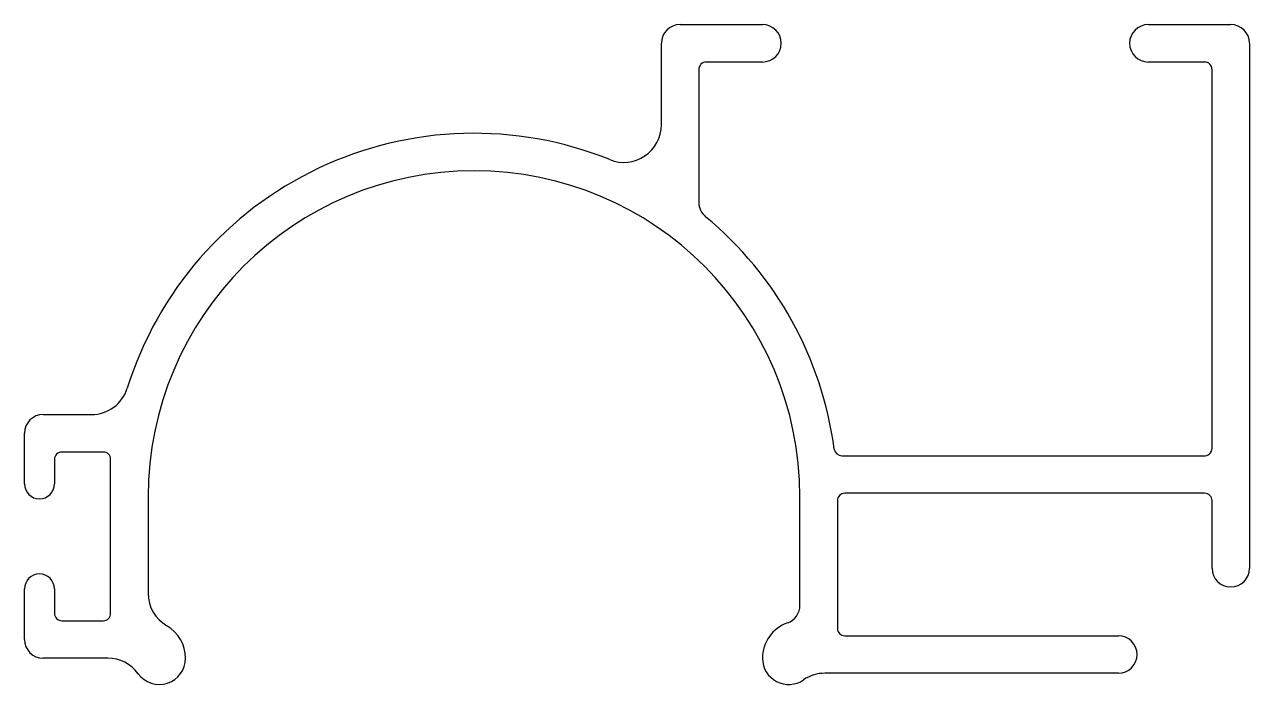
# Model space of a CAD drawing. Extents: x 481.5 to 514.2, y 818.3 to 835.9.
import ezdxf

# ---------------------------------------------------------------- set-up
doc = ezdxf.new("R2010")
doc.units = 0
doc.layers.get('0').update_dxf_attribs({"linetype": 'CONTINUOUS'})

msp = doc.modelspace()

# ---------------------------------------------------------------- linework, layer by layer
for p, q in [((498.969, 835.888), (501.169, 835.888)), ((511.469, 835.888), (513.669, 835.888)), ((498.469, 833.212), (498.469, 835.388)), ((514.169, 835.388), (514.169, 821.388)), ((501.169, 834.888), (499.669, 834.888)), ((512.969, 834.888), (511.469, 834.888)), ((499.469, 834.688), (499.469, 831.149)), ((513.169, 824.589), (513.169, 834.688)), ((481.969, 825.488), (483.259, 825.488)), ((481.469, 823.638), (481.469, 824.988)), ((483.569, 824.488), (482.469, 824.488)), ((503.283, 824.388), (512.946, 824.388)), ((482.269, 824.288), (482.269, 823.638)), ((483.769, 820.188), (483.769, 824.288)), ((484.769, 823.288), (484.769, 820.72)), ((502.169, 820.402), (502.169, 823.288)), ((503.169, 823.188), (503.169, 819.788)), ((512.969, 823.388), (503.369, 823.388)), ((513.169, 821.388), (513.169, 823.188)), ((481.469, 819.488), (481.469, 820.838)), ((482.269, 820.838), (482.269, 820.188)), ((482.469, 819.988), (483.569, 819.988)), ((503.369, 819.588), (510.669, 819.588)), ((483.694, 818.988), (481.969, 818.988)), ((510.669, 818.588), (502.833, 818.588))]:
    msp.add_line(p, q)
for centre, radius, start, end in [((498.969, 835.388), 0.5, 90, 180), ((501.169, 835.388), 0.5, 270, 90), ((511.469, 835.388), 0.5, 90, 270), ((513.669, 835.388), 0.5, 0, 90), ((499.669, 834.688), 0.2, 90, 180), ((512.969, 834.688), 0.2, 0, 90), ((497.469, 833.212), 1, 248.049, 360), ((493.469, 823.288), 9.7, 68.049, 162.5984), ((493.469, 823.288), 8.7, 0, 180), ((499.969, 831.149), 0.5, 180, 230.4139), ((493.469, 823.288), 9.7, 7.5456, 50.4139), ((483.259, 826.488), 1, 270, 342.5984), ((481.969, 824.988), 0.5, 90, 180), ((482.469, 824.288), 0.2, 90, 180), ((483.569, 824.288), 0.2, 0, 90), ((503.283, 824.588), 0.2, 187.5456, 269.9999), ((512.969, 824.587), 0.2, 263.3292, 0.6188), ((481.869, 823.638), 0.4, 180, 0), ((503.369, 823.188), 0.2, 90, 180), ((512.969, 823.188), 0.2, 0, 90), ((481.869, 820.838), 0.4, 0, 180), ((513.669, 821.388), 0.5, 180, 0), ((485.769, 820.72), 1, 180, 240), ((482.469, 820.188), 0.2, 180, 270), ((483.569, 820.188), 0.2, 270, 0), ((501.669, 820.402), 0.5, 289.4711, 0), ((484.769, 818.988), 1, 0, 60), ((502.169, 818.988), 1, 109.4711, 180), ((481.969, 819.488), 0.5, 180, 270), ((503.369, 819.788), 0.2, 180, 270), ((510.669, 819.088), 0.5, 270, 90), ((483.694, 817.988), 1, 36.0325, 90), ((485.069, 818.988), 0.7, 216.0325, 0), ((501.869, 818.988), 0.7, 180, 304.5603), ((502.833, 817.588), 1, 90, 124.5603)]:
    msp.add_arc(centre, radius, start, end)

doc.saveas('drawing.dxf')
